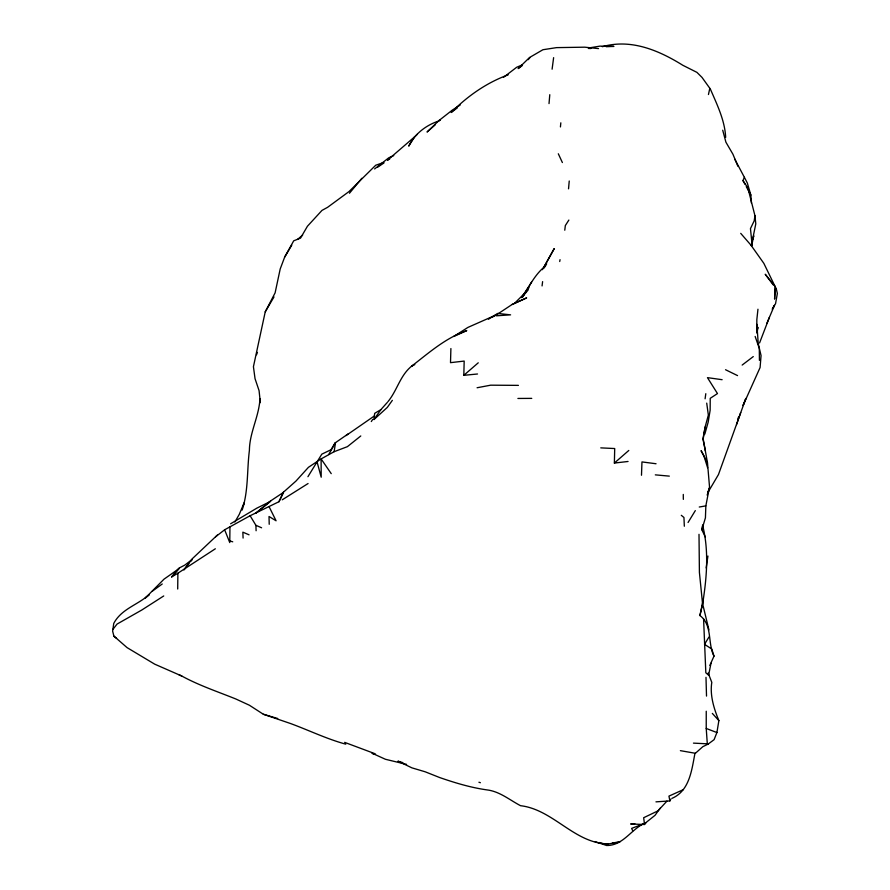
<?xml version="1.0" encoding="UTF-8"?>
<svg xmlns="http://www.w3.org/2000/svg" width="890" height="890" viewBox="0 0 890 890"><rect width="100%" height="100%" fill="white"/><g stroke="black" fill="none" stroke-linecap="round" stroke-linejoin="round"><path stroke-width="1.33" d="M706.248 711.232L706.226 728.465L707.305 743.818L708.062 744.14L714.103 739.657L716.906 732.548L718.875 720.611C713.969 708.74 709.731 695.246 711.8 682.363L708.173 673.007M756.834 331.87L756.834 319.677L757.957 309.219M215.336 548.785L177.889 573.205L177.7 589.013M699.006 534.323L699.406 572.415L702.588 604.076L699.929 615.546C712.779 625.058 707.405 643.259 713.991 656.164L709.831 665.42M229.965 526.847L224.636 529.784L229.765 542.577L229.965 526.847L250.112 515.733L278.971 501.715L283.432 492.404L278.971 501.715M702.588 604.076C706.76 578.033 709.163 550.743 702.522 524.944M628.051 461.476L614.367 463.067L614.712 448.538L600.761 447.87M477.518 373.989L463.812 375.324L464.18 361.073L450.507 362.664L450.896 348.546M641.49 475.249L641.968 461.921L656.052 463.746M706.716 403.114L708.351 415.085L705.125 427.011L703.2 438.948L707.494 462.9L709.519 486.819L705.848 505.876L705.425 517.835L701.854 529.75L705.258 536.915M549.019 103.596L549.786 94.685M568.532 188.825L569.233 181.015M560.433 126.936L560.822 122.831M392.357 400.333L387.306 407.42L373.989 419.535L374.668 413.338L380.831 409.678L387.161 402.603M552.1 69.198L553.625 57.65M564.772 230.21L565.328 225.571L568.866 220.064M542.066 285.924L542.611 281.629M701.854 529.75L702.355 526.146M705.091 398.809L705.803 393.692M706.182 567.976L707.928 556.028M734.706 159.054L744.374 177.299L742.972 180.57L747.878 187.901L754.965 215.747L754.186 220.876L750.459 228.608L752.15 245.317M282.976 492.615L295.97 481.067L308.441 467.317L321.101 458.917L334.117 451.697L335.519 442.642L348.235 433.842M757.001 333.205L757.946 327.342L756.767 331.136M559.721 261.515L560.044 259.658M699.929 615.546L703.345 599.348M705.125 427.011L702.933 439.015L705.414 450.918M242.147 510.07C248.521 490.757 246.886 470.276 249.4 450.362C249.567 432.418 259.068 416.52 259.958 398.72L260.325 402.636L259.079 390.666L255.041 378.684L253.428 366.713L265.231 311.856L275.11 292.855L280.194 268.991L284.678 257.077L293.711 240.812L300.509 238.131L307.439 226.238L321.969 210.407L327.587 207.326L349.002 191.572L375.747 165.217L383.657 162.503M710.988 663.273L708.618 675.198L705.826 672.784L703.578 618.773M751.527 246.374L753.763 235.772L752.595 239.332M708.451 94.529L709.786 88.444M243.104 506.51L244.071 502.95L239.288 514.342L234.904 521.996M704.813 434.142L708.162 422.216L710.142 410.279L710.231 398.32L717.473 393.569L707.45 377.638L722.124 379.696M737.688 419.78L738.466 417.121M529.272 286.124L527.948 290.262L523.453 295.536M752.673 239.121L755.788 223.835L754.965 215.747M707.149 495.096L709.263 488.744L707.761 492.348M756.878 324.349L758.236 343.596L761.061 355.577L760.093 367.526L743.017 405.551L745.842 398.442L718.464 474.559L707.951 492.404M736.531 424.586L740.691 412.537M769.427 317.285L759.548 342.984M256.498 354.776L257.444 352.396M766.913 323.204L774.489 305.37L773.043 307.74M544.113 267.957L546.671 263.829M655.963 801.857L669.903 800.911L670.871 799.075M328.699 454.534L335.519 442.642M265.231 311.856L273.998 296.915M284.678 257.077L291.764 245.184M525.189 292.743C530.896 283.087 536.614 272.874 545.592 265.899M307.929 476.695L321.813 454.156L331.036 449.728L335.085 442.831M529.417 285.657L531.597 282.019M708.963 637.029L704.524 644.327L711.766 649.01L713.991 656.164M688.059 522.497L695.324 510.604M772.175 309.175L775.557 303.679L777.359 293.444L776.347 289.094L763.843 263.351L751.115 245.384M417.31 134.268L414.506 136.927L408.733 146.138C414.673 133.912 426.232 124.989 439.093 120.907M522.419 297.149L524.488 293.911L522.33 297.249M542.355 269.681L545.17 265.353M371.297 421.549L372.71 419.401M521.473 297.616L528.615 286.814M660.146 808.209L655.051 815.296L645.906 822.627C631.477 828.434 623.634 845.678 606.624 845.5L594.876 841.562M373.989 419.535L380.831 409.678M387.818 401.802C397.051 390.844 399.988 375.613 411.525 366.257C428.813 352.885 445.734 337.811 466.749 330.635L453.733 336.476L467.951 327.398L496.709 314.671L512.073 304.502L526.568 297.916L512.073 304.502M113.086 629.163L117.046 624.079L141.777 610.028L163.738 595.955M708.062 744.14L702.811 746.688L694.879 753.752C691.686 770.295 689.505 790.843 671.961 798.363M188.869 563.648L183.885 569.912L191.973 559.031L217.36 535.057M190.527 561.568L192.196 559.476L184.82 565.094L178.812 568.221L171.67 576.942L177.889 573.205M349.47 193.241L361.841 178.289M634.804 823.706L630.665 823.984L644.527 824.507L645.84 822.961L631.655 828.379L632.745 830.848M528.182 59.675L529.984 57.583M171.67 576.942L179.368 568.399L163.994 579.179L145.226 598.102L149.231 594.743M666.922 801.134L657.921 810.89L643.67 817.721L644.527 824.507M514.387 303.457L526.368 291.608M529.873 57.171L518.147 68.63L522.441 65.46M414.506 136.927L387.462 160.222L389.753 158.932M460.152 105.064L452.253 110.149L439.026 120.506L427.044 132.032L435.199 124.867M215.547 536.837L224.636 529.784M152.279 591.227L162.247 583.985M614.367 463.067L628.796 450.462M463.812 375.324L478.253 362.809M297.482 239.466L302.622 235.094M374.612 168.944L388.819 157.753L393.747 155.605M148.853 594.876C137.449 605.055 121.307 609.005 113.742 623.445L112.641 631.177L113.898 636.127L127.07 647.62L154.704 664.163L181.771 676.011L178.968 674.765M360.784 435.966L347.389 446.669L334.117 451.697M503.451 77.386L516.656 67.284L522.33 64.848M742.171 365.056L753.285 356.579M457.449 107.757L451.186 112.496C467.539 96.109 486.418 82.792 508.19 74.827M374.423 415.919L346.01 435.599M308.074 483.526L282.252 499.802M283.432 492.404L269.837 501.437L256.064 513.007L270.616 501.348L256.81 508.168L230.632 523.787M412.793 365.356L411.525 366.257L414.807 364.6M377.527 167.276L384.002 162.926M488.41 319.265L497.699 313.436L510.593 314.849L496.353 315.805M530.785 56.793L542.922 49.729L556.55 47.626L584.73 47.181L598.547 48.594M491.981 317.329L496.709 314.671M683.175 789.719L668.935 796.127L669.903 800.911M477.084 387.751L490.657 385.181L518.414 385.37M608.181 843.865C574.573 843.62 553.391 809.544 520.55 805.695C509.614 799.977 499.646 791.399 486.975 789.897C470.777 787.628 455.035 782.855 439.604 777.526L425.164 771.786L411.925 767.859L397.964 761.161L402.914 762.663M612.253 843.108L620.397 841.573M699.262 507.022L705.848 505.876M602.352 46.703C630.943 38.481 658.9 50.374 682.808 65.27L696.926 72.368L701.999 77.397L709.942 88.455M588.435 48.015L599.904 46.135L613.922 46.391L606.212 46.714M619.473 842.207L605.467 844.376L599.015 842.53M439.026 120.506L440.261 120.317M517.902 398.453L531.753 398.375M588.423 48.461L590.949 48.494M693.455 743.128L707.305 743.818M655.307 474.859L669.325 476.128M372.754 753.708L375.513 754.053M344.641 742.36L374.512 753.53M680.383 750.659L695.268 753.263M406.585 764.377L385.403 759.27L371.842 753.096M181.571 675.922C198.96 685.433 217.594 691.63 235.883 699.006L249.434 705.258L263.329 714.247L277.691 718.497M263.329 714.247L290.652 723.57C309.119 730.367 326.83 739.011 345.776 744.162M229.709 540.886L232.735 541.81M478.931 782.243L480.389 782.711M706.226 728.465L716.906 732.548M249.044 534.812L242.848 532.164L243.092 538.072M250.112 515.733L255.886 525.3L261.604 527.792M725.539 369.728L737.554 375.602M681.295 515.31L683.954 517.49L684.332 526.235M113.898 636.127L116.579 638.341M712.334 713.413L718.875 720.611M740.714 233.347L750.938 245.139M775.312 286.658L765.222 274.242L773.165 284.845M774.756 286.969L776.347 289.094M331.247 473.647L321.101 458.917L321.201 477.207L316.974 461.565M742.972 180.57L744.941 184.197M746.254 186.611L750.848 195.055L751.405 203.031M707.494 462.9L701.075 450.64L703.856 455.724L707.606 467.717M744.374 177.299L747.355 183.073L750.848 195.055M269.225 506.944L276.078 520.784L269.025 516.489L269.214 524.288M558.308 153.77L562.38 162.547M710.52 89.423C717.151 104.82 724.805 120.317 725.673 137.371M737.877 166.219L732.948 154.248L725.917 142.2L722.713 130.218M755.154 336.442L759.292 348.435L759.426 360.383M708.93 629.898L702.577 603.609M255.886 525.3L256.109 530.751M705.993 677.323L706.515 696.08M683.286 494.428L683.331 499.379M775.145 288.605L774.589 298.851L775.145 288.605M554.192 248.666L543.612 267.656L554.192 248.666"/></g></svg>
